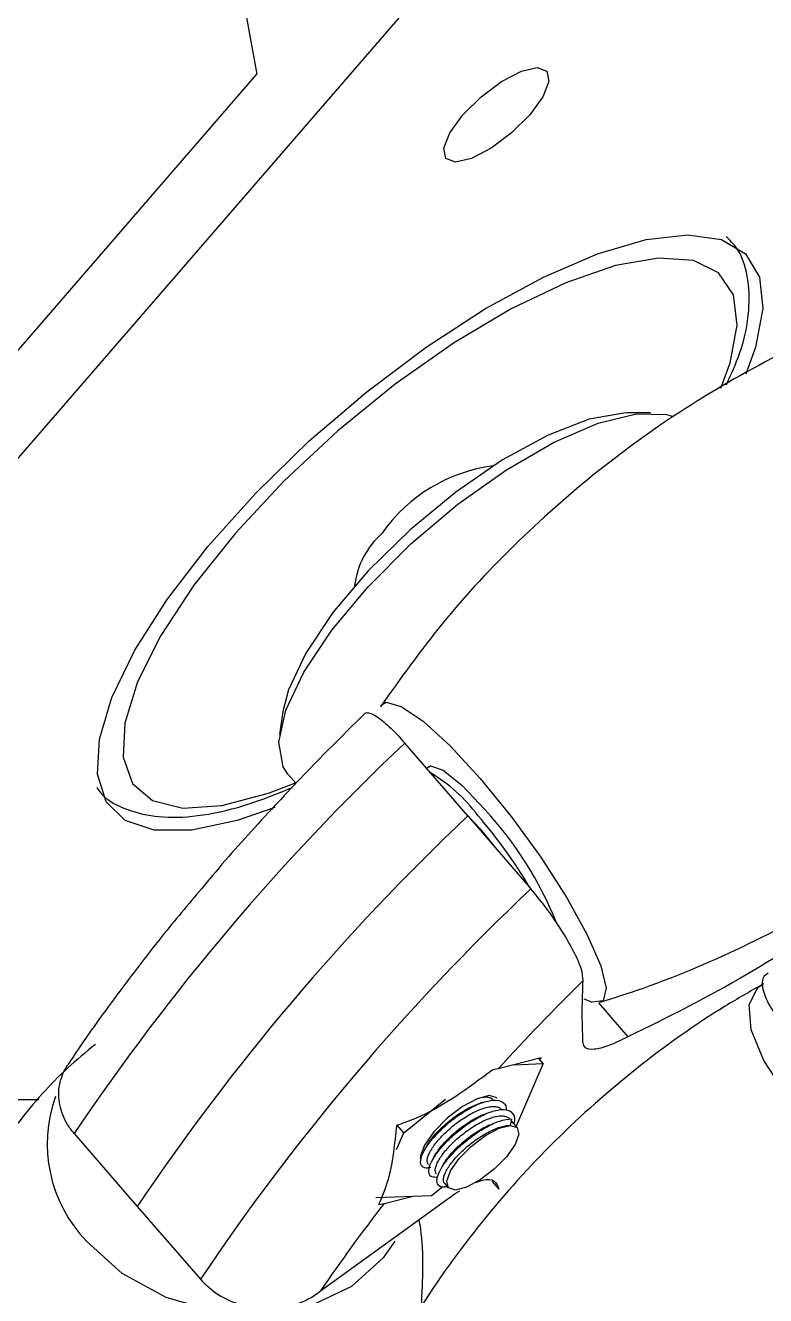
# Model space of a CAD drawing. Header units: millimetres. Extents: x 786 to 1380, y -734 to -314.
# Drawn here: x 1003.6 to 1013.31, y -465.05 to -448.41 of the extents above; entities that cross this region are included whole.
import ezdxf

# ---------------------------------------------------------------- set-up
doc = ezdxf.new("R2010")
doc.units = ezdxf.units.MM
doc.layers.add('粗实线层', color=7, linetype='Continuous', lineweight=15)

msp = doc.modelspace()

# ---------------------------------------------------------------- linework, layer by layer
at = {"layer": '粗实线层', "color": 7, "linetype": 'Continuous', "lineweight": 30}
for p, q in [((1004.5024, -437.4202), (1006.6389, -449.0504)), ((997.7595, -460.7177), (1011.8441, -444.4542)), ((997.1472, -460.0106), (1006.6389, -449.0504)), ((1011.802, -453.4875), (1011.4958, -453.4875)), ((1006.9817, -457.3968), (1006.938, -457.6999)), ((1009.4041, -458.7673), (1008.5772, -457.8124)), ((1008.8932, -458.1217), (1008.8638, -458.1434)), ((1007.0471, -458.2196), (1007.1531, -458.342)), ((1009.4041, -458.7673), (1010.231, -459.7221)), ((1010.3655, -461.9348), (1009.8041, -462.0786)), ((1010.3941, -462.0116), (1010.3344, -461.9427)), ((1010.3511, -461.962), (1010.3655, -461.9348)), ((1009.8041, -462.0786), (1009.7326, -462.0921)), ((1010.0102, -462.0258), (1010.3941, -462.0116)), ((1010.3941, -462.0116), (1010.0392, -462.8332)), ((1003.7822, -462.4855), (997.4786, -462.4855)), ((1008.5652, -462.918), (1009.1136, -462.479)), ((1009.9793, -462.7368), (1009.961, -462.8205)), ((1010.0553, -462.8518), (1009.9746, -462.7585)), ((1004.2444, -462.9282), (1005.0713, -463.883)), ((1008.4706, -463.1369), (1008.5652, -462.918)), ((1008.5652, -462.918), (1008.4798, -462.8194)), ((1009.6907, -462.8148), (1009.6824, -462.8175)), ((1009.0765, -463.6241), (1008.9274, -463.7434)), ((1009.1017, -463.5836), (1009.1482, -463.6374)), ((1007.4731, -464.9903), (1009.2387, -463.7136)), ((1008.9274, -463.7434), (1008.197, -463.7704)), ((1008.3075, -463.8457), (1008.6696, -463.7529)), ((1009.2387, -463.7136), (1009.3014, -463.6768)), ((1005.0713, -463.883), (1005.8982, -464.8378)), ((1008.236, -463.8592), (1008.3075, -463.8457))]:
    msp.add_line(p, q, dxfattribs=at)
at = {"layer": '粗实线层', "color": 8, "linetype": 'Continuous', "lineweight": 30}
for p, q in [((1011.1165, -461.2166), (1011.5025, -461.6623)), ((1009.7191, -463.5521), (1009.8115, -463.6588))]:
    msp.add_line(p, q, dxfattribs=at)
at = {"layer": '粗实线层', "color": 7, "linetype": 'Continuous', "lineweight": 30, "flags": 128}
for points in [[(1010.3152, -448.962), (1010.4419, -449.0091), (1010.4676, -449.1433), (1010.3886, -449.344), (1010.2169, -449.5808), (1009.9785, -449.8175), (1009.7099, -450.0183), (1009.4518, -450.1524), (1009.2436, -450.1995), (1009.1169, -450.1524), (1009.0912, -450.0183), (1009.1701, -449.8175), (1009.3419, -449.5808), (1009.5803, -449.344), (1009.8489, -449.1433), (1010.107, -449.0091), (1010.3152, -448.962)], [(1006.876, -458.656), (1006.382, -458.8268), (1005.7864, -458.9519), (1005.2911, -458.9519), (1004.9122, -458.8268), (1004.6616, -458.5807), (1004.5476, -458.2215), (1004.5737, -457.7607), (1004.7391, -457.2131), (1005.0386, -456.5963), (1005.4624, -455.9302), (1005.997, -455.2361), (1006.6252, -454.5364), (1007.3267, -453.8536), (1008.0791, -453.2096), (1008.8582, -452.625), (1009.6389, -452.1188), (1010.3961, -451.7071), (1011.1055, -451.4032), (1011.7442, -451.2169), (1012.2919, -451.1541), (1012.2919, -451.1541)], [(1012.2919, -451.1541), (1012.7308, -451.2169), (1013.0468, -451.4032), (1013.2298, -451.7071), (1013.274, -452.1188), (1013.1778, -452.625), (1013.0492, -452.9787)], [(1007.0471, -458.2196), (1006.9837, -458.1234), (1006.9279, -457.8026), (1007.0201, -457.3816), (1007.2554, -456.8832), (1007.6211, -456.3342), (1008.0975, -455.7642), (1008.6589, -455.2039), (1009.2749, -454.6836), (1009.9125, -454.2313), (1010.5373, -453.8713), (1011.1155, -453.6231), (1011.6159, -453.5001), (1012.0117, -453.5088), (1012.1032, -453.5359)], [(1011.4958, -453.4875), (1011.4516, -453.4884), (1010.997, -453.5693), (1010.4566, -453.778), (1009.8618, -454.1024), (1009.2473, -454.5236), (1008.6486, -455.0171), (1008.1006, -455.5542), (1007.6351, -456.1038), (1007.2793, -456.6338), (1007.0537, -457.1135), (1006.9817, -457.3968)], [(1008.2599, -457.3215), (1008.3337, -457.2776), (1008.5315, -457.3311), (1008.8178, -457.5267), (1009.1715, -457.8498), (1009.5664, -458.2766)], [(1008.8932, -458.1217), (1008.9175, -458.1112), (1009.0804, -458.1662), (1009.3304, -458.3671), (1009.6339, -458.6869)], [(1009.5664, -458.2766), (1009.9731, -458.7753), (1010.3614, -459.3091), (1010.7027, -459.8382), (1010.9715, -460.3235), (1011.1479, -460.7289), (1011.2189, -461.0244), (1011.1792, -461.1881), (1011.0317, -461.2079), (1010.9285, -461.1669)], [(1009.3518, -458.7069), (1009.5634, -458.9298), (1009.7837, -459.2056)], [(1016.9431, -464.0694), (1016.9231, -464.1153), (1016.7372, -464.2836), (1016.4245, -464.3281), (1016.0083, -464.2454), (1015.5193, -464.0417), (1014.9939, -463.732), (1014.4711, -463.3395), (1013.9895, -462.8931), (1013.585, -462.426), (1013.2875, -461.9728), (1013.1191, -461.5671), (1013.0922, -461.2391), (1013.209, -461.013), (1013.2765, -460.9646)], [(1009.7869, -462.4655), (1009.7835, -462.4618), (1009.6847, -462.4316), (1009.5267, -462.4713), (1009.3334, -462.5749), (1009.1344, -462.7266), (1008.96, -462.9034), (1008.8366, -463.0783), (1008.7831, -463.2247), (1008.7823, -463.2607)], [(1009.961, -462.8205), (1010.0522, -462.8484), (1010.0748, -462.9366), (1010.0254, -463.0717), (1009.9116, -463.2331), (1009.7505, -463.3963), (1009.5668, -463.5364), (1009.3885, -463.632), (1009.2426, -463.6687), (1009.1513, -463.6408), (1009.1287, -463.5525), (1009.1781, -463.4174), (1009.292, -463.256), (1009.453, -463.0928), (1009.6367, -462.9528), (1009.8151, -462.8571), (1009.961, -462.8205)], [(1008.4469, -464.337), (1008.2958, -464.5578), (1007.8804, -464.9316), (1007.3455, -465.1837), (1006.731, -465.2955), (1006.0824, -465.2586), (1005.4478, -465.0759), (1004.8742, -464.7609), (1004.4042, -464.3369)]]:
    msp.add_lwpolyline(points, dxfattribs=at)
at = {"layer": '粗实线层', "color": 8, "linetype": 'Continuous', "lineweight": 30, "flags": 128}
for points in [[(1012.7212, -453.1613), (1012.8435, -452.8316), (1012.9387, -452.3354), (1012.8882, -451.9377), (1012.6939, -451.6529), (1012.3627, -451.4913), (1011.9067, -451.4587), (1011.3424, -451.5563), (1010.6901, -451.7805), (1009.9734, -452.1233), (1009.2182, -452.5723), (1008.4518, -453.1112), (1007.7019, -453.7205), (1006.9956, -454.3784), (1006.3585, -455.0608)], [(1006.3585, -455.0608), (1005.8135, -455.7433), (1005.3804, -456.4011), (1005.0748, -457.0105), (1004.9078, -457.5494), (1004.8854, -457.9984), (1005.0083, -458.3412), (1005.2723, -458.5654), (1005.6676, -458.663), (1006.1801, -458.6304), (1006.7912, -458.4687), (1007.1457, -458.3334)]]:
    msp.add_lwpolyline(points, dxfattribs=at)
at = {"layer": '粗实线层', "color": 7, "linetype": 'Continuous', "lineweight": 30}
for centre, radius, start, end in [((1010.003, -456.2628), 2.098, 97.31798, 145.04651), ((1009.0078, -455.8819), 1.0949, 131.41642, 173.29622), ((1029.4933, -479.9201), 30.4341, 133.41351, 146.06033), ((1007.8875, -459.9717), 2.0455, 36.33065, 59.82427), ((1030.3202, -480.875), 30.4341, 133.41351, 146.06033), ((1004.5676, -463.0623), 6.572, 30.67897, 40.89532), ((1005.9844, -462.0262), 4.9467, 22.17984, 42.45778), ((1031.1471, -481.8298), 30.4341, 133.41351, 146.06033), ((1034.0035, -484.2901), 32.8476, 134.65444, 137.45263), ((1005.7223, -463.0657), 1.8312, 160.05442, 223.96342), ((1026.1563, -477.7334), 22.6152, 142.11442, 145.70355)]:
    msp.add_arc(centre, radius, start, end, dxfattribs=at)
for points, knots in [([(1012.7964, -453.1185), (1012.8583, -452.9803), (1013.0125, -452.6362), (1013.1068, -452.1631), (1013.0885, -451.7052), (1012.9833, -451.3628), (1012.8398, -451.2231), (1012.7909, -451.1755)], [0, 0, 0, 0, 0.1808412, 0.4502221, 0.6816313, 0.8915238, 1, 1, 1, 1]), ([(1015.6884, -451.8318), (1015.4951, -451.8931), (1014.8263, -452.1053), (1013.7178, -452.5805), (1012.4033, -453.3049), (1011.1768, -454.1656), (1010.0573, -455.1477), (1009.0674, -456.2001), (1008.5207, -456.9696), (1008.259, -457.3377)], [0, 0, 0, 0, 0.0646539, 0.2237944, 0.3830124, 0.541537, 0.6992681, 0.8561159, 1, 1, 1, 1]), ([(1008.0511, -457.4294), (1007.8421, -457.6355), (1007.3928, -458.0788), (1006.7287, -458.7866), (1006.2231, -459.345), (1005.9627, -459.6607), (1005.9155, -459.7181)], [0, 0, 0, 0, 0.2743517, 0.5898044, 0.9255051, 1, 1, 1, 1]), ([(1008.0506, -457.4289), (1008.0509, -457.4284), (1008.0572, -457.4141), (1008.088, -457.4116), (1008.144, -457.4245), (1008.2168, -457.4665), (1008.3027, -457.5324), (1008.3926, -457.6145), (1008.4854, -457.7087), (1008.5463, -457.7776), (1008.5772, -457.8124)], [0, 0, 0, 0, 0.00621234, 0.16693882, 0.31749729, 0.47306733, 0.61328024, 0.75815616, 0.87753631, 1, 1, 1, 1]), ([(1004.54, -458.3965), (1004.5588, -458.4227), (1004.6564, -458.5583), (1004.9425, -458.6985), (1005.3609, -458.7973), (1005.8682, -458.778), (1006.4466, -458.6572), (1006.8865, -458.4826), (1007.1002, -458.3979)], [0, 0, 0, 0, 0.0415767, 0.2155229, 0.3920931, 0.5871667, 0.7993982, 1, 1, 1, 1]), ([(1011.137, -461.2083), (1011.3279, -461.1478), (1011.9946, -460.9365), (1013.0978, -460.4581), (1014.2488, -459.8447), (1014.8963, -459.3732), (1015.1388, -459.1966)], [0, 0, 0, 0, 0.1337232, 0.4669623, 0.8003638, 1, 1, 1, 1]), ([(1005.9155, -459.7181), (1005.7386, -459.9282), (1005.3315, -460.4119), (1004.7599, -461.168), (1004.3518, -461.7293), (1004.1727, -462.012), (1004.1631, -462.0271)], [0, 0, 0, 0, 0.27034317, 0.62244694, 0.9797234, 1, 1, 1, 1]), ([(1010.9173, -460.9237), (1010.9138, -460.8771), (1010.9067, -460.7839), (1010.7959, -460.5352), (1010.6273, -460.2466), (1010.4275, -459.9587), (1010.2928, -459.7966), (1010.231, -459.7221)], [0, 0, 0, 0, 0.21577441, 0.43176135, 0.64051642, 0.83492696, 1, 1, 1, 1]), ([(1013.9092, -460.3152), (1013.6324, -460.4934), (1012.834, -461.0074), (1012.0287, -461.4035), (1011.5025, -461.6623)], [0, 0, 0, 0, 0.346597, 1, 1, 1, 1]), ([(1010.9147, -461.7348), (1010.9099, -461.5933), (1010.9003, -461.3102), (1010.9116, -461.0526), (1010.9173, -460.9237)], [0, 0, 0, 0, 0.4998887, 1, 1, 1, 1]), ([(1013.3428, -460.827), (1013.3187, -460.8438), (1013.2543, -460.8888), (1013.2665, -461.0517), (1013.3601, -461.2693), (1013.4831, -461.424), (1013.5396, -461.495)], [0, 0, 0, 0, 0.1795616, 0.4809678, 0.7616631, 1, 1, 1, 1]), ([(1013.2838, -460.9651), (1013.1149, -461.0614), (1012.5378, -461.3905), (1011.6049, -462.0577), (1010.5334, -463.0037), (1009.5738, -464.0673), (1008.7398, -465.2251), (1008.0577, -466.4392), (1007.6802, -467.3053), (1007.5223, -467.7492), (1007.5124, -467.7771)], [0, 0, 0, 0, 0.0644546, 0.2202389, 0.3767228, 0.5330493, 0.6888147, 0.8436513, 0.9901572, 1, 1, 1, 1]), ([(1004.5218, -461.7603), (1004.3982, -461.862), (1004.0357, -462.1604), (1003.4883, -462.7772), (1002.925, -463.619), (1002.4804, -464.5669), (1002.1768, -465.5815), (1002.0277, -466.6239), (1002.0396, -467.6476), (1002.1499, -468.3553), (1002.2488, -468.7081), (1002.2626, -468.7573)], [0, 0, 0, 0, 0.0650827, 0.1910044, 0.3204287, 0.4523887, 0.585497, 0.7185484, 0.8501535, 0.9791085, 1, 1, 1, 1]), ([(1011.5025, -461.6623), (1011.4164, -461.704), (1011.2443, -461.7875), (1011.0509, -461.8333), (1010.9357, -461.8191), (1010.9212, -461.7611), (1010.9147, -461.7348)], [0, 0, 0, 0, 0.2614816, 0.5230067, 0.7840242, 1, 1, 1, 1]), ([(1004.2444, -462.9282), (1004.2141, -462.8898), (1004.1526, -462.8119), (1004.0901, -462.6842), (1004.0507, -462.5515), (1004.0376, -462.418), (1004.0496, -462.2845), (1004.0901, -462.1558), (1004.1292, -462.0686), (1004.1608, -462.0293), (1004.1628, -462.0269)], [0, 0, 0, 0, 0.1370196, 0.2781161, 0.4151106, 0.5558949, 0.6965796, 0.8408955, 0.9903607, 1, 1, 1, 1]), ([(1009.7326, -462.0921), (1009.4032, -462.3386), (1009.0078, -462.6347), (1008.5454, -462.7966), (1008.4682, -462.8237)], [0, 0, 0, 0, 0.8329506, 1, 1, 1, 1]), ([(1009.6036, -462.4521), (1009.6135, -462.4508), (1009.6441, -462.447), (1009.6849, -462.4538), (1009.7211, -462.4674), (1009.7345, -462.484), (1009.7394, -462.49)], [0, 0, 0, 0, 0.1559693, 0.4789695, 0.8113367, 1, 1, 1, 1]), ([(1008.9198, -463.3737), (1008.8977, -463.3777), (1008.8351, -463.389), (1008.7864, -463.3477), (1008.781, -463.2598), (1008.8385, -463.1312), (1008.9506, -462.9803), (1009.1061, -462.8239), (1009.2878, -462.6807), (1009.4763, -462.5675), (1009.65, -462.4984), (1009.7921, -462.4805), (1009.8788, -462.5216), (1009.9158, -462.5739), (1009.906, -462.6192), (1009.9056, -462.6212)], [0, 0, 0, 0, 0.0473562, 0.1336389, 0.2198409, 0.3059987, 0.3921521, 0.4783419, 0.5646075, 0.650981, 0.7373263, 0.8235711, 0.90975, 0.9959009, 1, 1, 1, 1]), ([(1008.86, -463.1012), (1008.8655, -463.0908), (1008.8816, -463.0605), (1008.9212, -463.0052), (1008.9771, -462.9375), (1009.0423, -462.8692), (1009.1156, -462.8014), (1009.1939, -462.7373), (1009.2763, -462.6777), (1009.3593, -462.6252), (1009.4415, -462.5815), (1009.5014, -462.5539), (1009.5317, -462.5445), (1009.5374, -462.5427)], [0, 0, 0, 0, 0.0545993, 0.1582445, 0.2589681, 0.3626128, 0.4633361, 0.5669803, 0.6677038, 0.7713482, 0.872072, 0.9757169, 1, 1, 1, 1]), ([(1008.8884, -463.3353), (1008.8832, -463.3284), (1008.8717, -463.3133), (1008.8698, -463.2768), (1008.8798, -463.2301), (1008.9038, -463.1748), (1008.94, -463.1138), (1008.9886, -463.0479), (1009.0471, -462.9801), (1009.1151, -462.9113), (1009.1895, -462.8448), (1009.2696, -462.7813), (1009.3519, -462.7239), (1009.4355, -462.6733), (1009.5166, -462.6319), (1009.5944, -462.6002), (1009.6656, -462.5799), (1009.7293, -462.5711), (1009.7825, -462.5747), (1009.8232, -462.5882), (1009.8396, -462.6056), (1009.847, -462.6134)], [0, 0, 0, 0, 0.0441098, 0.0970925, 0.1516118, 0.2045946, 0.2591138, 0.3120965, 0.3666157, 0.4195983, 0.4741173, 0.5270996, 0.5816184, 0.6346006, 0.6891193, 0.7421017, 0.7966205, 0.8496032, 0.9041223, 0.9571051, 1, 1, 1, 1]), ([(1009.0094, -463.5015), (1008.9815, -463.5022), (1008.9186, -463.5037), (1008.8843, -463.4424), (1008.9034, -463.3372), (1008.9836, -463.1976), (1009.1147, -463.0421), (1009.2828, -462.8887), (1009.4694, -462.7556), (1009.6543, -462.6584), (1009.8169, -462.609), (1009.9415, -462.6126), (1010.0069, -462.6739), (1010.0268, -462.7411), (1010.0082, -462.7923), (1010.0069, -462.7959)], [0, 0, 0, 0, 0.0671993, 0.1513534, 0.2355754, 0.3198998, 0.4042333, 0.4884634, 0.5726234, 0.6567499, 0.7408822, 0.8250602, 0.9093212, 0.9936783, 1, 1, 1, 1]), ([(1009.5954, -462.5224), (1009.5856, -462.5257), (1009.5659, -462.5324), (1009.5466, -462.5389), (1009.5369, -462.5421)], [0, 0, 0, 0, 0.5000841, 1, 1, 1, 1]), ([(1008.9584, -463.2409), (1008.9665, -463.2253), (1008.9851, -463.1899), (1009.0283, -463.129), (1009.0843, -463.0612), (1009.1495, -462.9929), (1009.2228, -462.9251), (1009.3011, -462.861), (1009.3835, -462.8014), (1009.4665, -462.749), (1009.5487, -462.7052), (1009.6125, -462.6761), (1009.6464, -462.6657), (1009.6559, -462.6628)], [0, 0, 0, 0, 0.0785933, 0.1779414, 0.2744894, 0.3738373, 0.4703848, 0.5697323, 0.6662794, 0.7656264, 0.8621736, 0.9615207, 1, 1, 1, 1]), ([(1008.9961, -463.4585), (1008.9922, -463.4546), (1008.9809, -463.443), (1008.9766, -463.412), (1008.9828, -463.3675), (1009.003, -463.3147), (1009.0361, -463.2547), (1009.0811, -463.1903), (1009.1374, -463.1224), (1009.2025, -463.0542), (1009.2758, -462.9863), (1009.3541, -462.9223), (1009.4365, -462.8626), (1009.5194, -462.8103), (1009.602, -462.766), (1009.6804, -462.7317), (1009.7541, -462.7081), (1009.8112, -462.6977), (1009.8619, -462.6956), (1009.9049, -462.7025), (1009.9382, -462.7168), (1009.95, -462.7326), (1009.9537, -462.7375)], [0, 0, 0, 0, 0.0285318, 0.0830514, 0.1360337, 0.1905524, 0.2435347, 0.2980533, 0.3510357, 0.4055546, 0.4585372, 0.5130564, 0.5660391, 0.6205584, 0.6735412, 0.7280604, 0.7810431, 0.8355622, 0.8680463, 0.921029, 0.9755483, 1, 1, 1, 1]), ([(1009.1346, -463.6216), (1009.12, -463.6252), (1009.0626, -463.6393), (1009.0101, -463.6078), (1008.9907, -463.5306), (1009.0356, -463.4088), (1009.1366, -463.2614), (1009.2839, -463.1047), (1009.4617, -462.957), (1009.6496, -462.837), (1009.8352, -462.7521), (1009.9303, -462.742), (1009.9793, -462.7368)], [0, 0, 0, 0, 0.0362973, 0.1427376, 0.2490475, 0.355262, 0.4614261, 0.5675894, 0.6738023, 0.7801122, 0.8865547, 1, 1, 1, 1]), ([(1008.4682, -462.8237), (1008.446, -463.0577), (1008.4097, -463.4422), (1008.2848, -463.7419), (1008.236, -463.8592)], [0, 0, 0, 0, 0.6087183, 1, 1, 1, 1]), ([(1009.0716, -463.3537), (1009.078, -463.3416), (1009.0948, -463.3097), (1009.1355, -463.2527), (1009.1914, -463.185), (1009.2566, -463.1166), (1009.33, -463.0489), (1009.4082, -462.9848), (1009.4907, -462.925), (1009.5734, -462.8733), (1009.6385, -462.837), (1009.6733, -462.8223), (1009.6825, -462.8184)], [0, 0, 0, 0, 0.0688134, 0.1818814, 0.2917629, 0.404831, 0.5147124, 0.6277804, 0.7376614, 0.8507289, 0.9606093, 1, 1, 1, 1]), ([(1009.1032, -463.5823), (1009.0994, -463.5783), (1009.088, -463.5667), (1009.0838, -463.5358), (1009.09, -463.4913), (1009.1101, -463.4384), (1009.1433, -463.3784), (1009.1882, -463.3141), (1009.2445, -463.2461), (1009.3097, -463.1779), (1009.383, -463.1101), (1009.4613, -463.046), (1009.5437, -462.9864), (1009.6266, -462.9341), (1009.7091, -462.8897), (1009.7876, -462.8554), (1009.8612, -462.8319), (1009.9187, -462.821), (1009.9495, -462.8206), (1009.961, -462.8204)], [0, 0, 0, 0, 0.03286684, 0.09567328, 0.15670984, 0.21951647, 0.28055278, 0.34335913, 0.40439529, 0.46720149, 0.5282378, 0.59104415, 0.65208077, 0.71488745, 0.77592425, 0.83873112, 0.89976792, 0.96257481, 1, 1, 1, 1]), ([(1008.8583, -463.1022), (1008.8537, -463.1113), (1008.8445, -463.1295), (1008.8354, -463.1476), (1008.8308, -463.1566)], [0, 0, 0, 0, 0.499963, 1, 1, 1, 1]), ([(1008.9574, -463.2414), (1008.9527, -463.2507), (1008.9433, -463.2694), (1008.9339, -463.2878), (1008.9293, -463.2971)], [0, 0, 0, 0, 0.4999336, 1, 1, 1, 1]), ([(1009.5106, -463.5677), (1009.5588, -463.5508), (1009.6707, -463.5114), (1009.7748, -463.5494), (1009.8003, -463.6254), (1009.8115, -463.6588)], [0, 0, 0, 0, 0.2971389, 0.6909266, 1, 1, 1, 1]), ([(1008.7968, -465.1916), (1008.816, -464.8471), (1008.8376, -464.4593), (1008.7743, -464.0951), (1008.7672, -464.0545)], [0, 0, 0, 0, 0.8884618, 1, 1, 1, 1]), ([(1011.1683, -470.8751), (1011.3393, -470.7776), (1011.9186, -470.4473), (1012.8536, -469.7787), (1013.9251, -468.8328), (1014.8848, -467.7691), (1015.7187, -466.6114), (1016.4009, -465.3972), (1016.7787, -464.5301), (1016.937, -464.0851), (1016.9473, -464.0561)], [0, 0, 0, 0, 0.0651962, 0.2207925, 0.3770876, 0.5332255, 0.688803, 0.8434528, 0.989782, 1, 1, 1, 1]), ([(1012.5955, -470.2005), (1012.8405, -469.9876), (1013.3319, -469.5607), (1014.0608, -468.929), (1014.752, -468.2646), (1015.4191, -467.5466), (1016.0493, -466.7754), (1016.6331, -465.9519), (1017.1463, -465.0981), (1017.4558, -464.5524), (1017.611, -464.2786)], [0, 0, 0, 0, 0.115697, 0.2320036, 0.349817, 0.4682998, 0.5989992, 0.7306372, 0.8649046, 1, 1, 1, 1]), ([(1005.8982, -464.8378), (1005.9719, -464.9088), (1006.1194, -465.0507), (1006.4225, -465.1814), (1006.752, -465.2352), (1007.0895, -465.1979), (1007.33, -465.0981), (1007.444, -465.0122), (1007.4731, -464.9903)], [0, 0, 0, 0, 0.1762442, 0.3523225, 0.5330201, 0.7249747, 0.929937, 1, 1, 1, 1])]:
    msp.add_open_spline(points, degree=3, knots=knots, dxfattribs=at)

doc.saveas('drawing.dxf')
